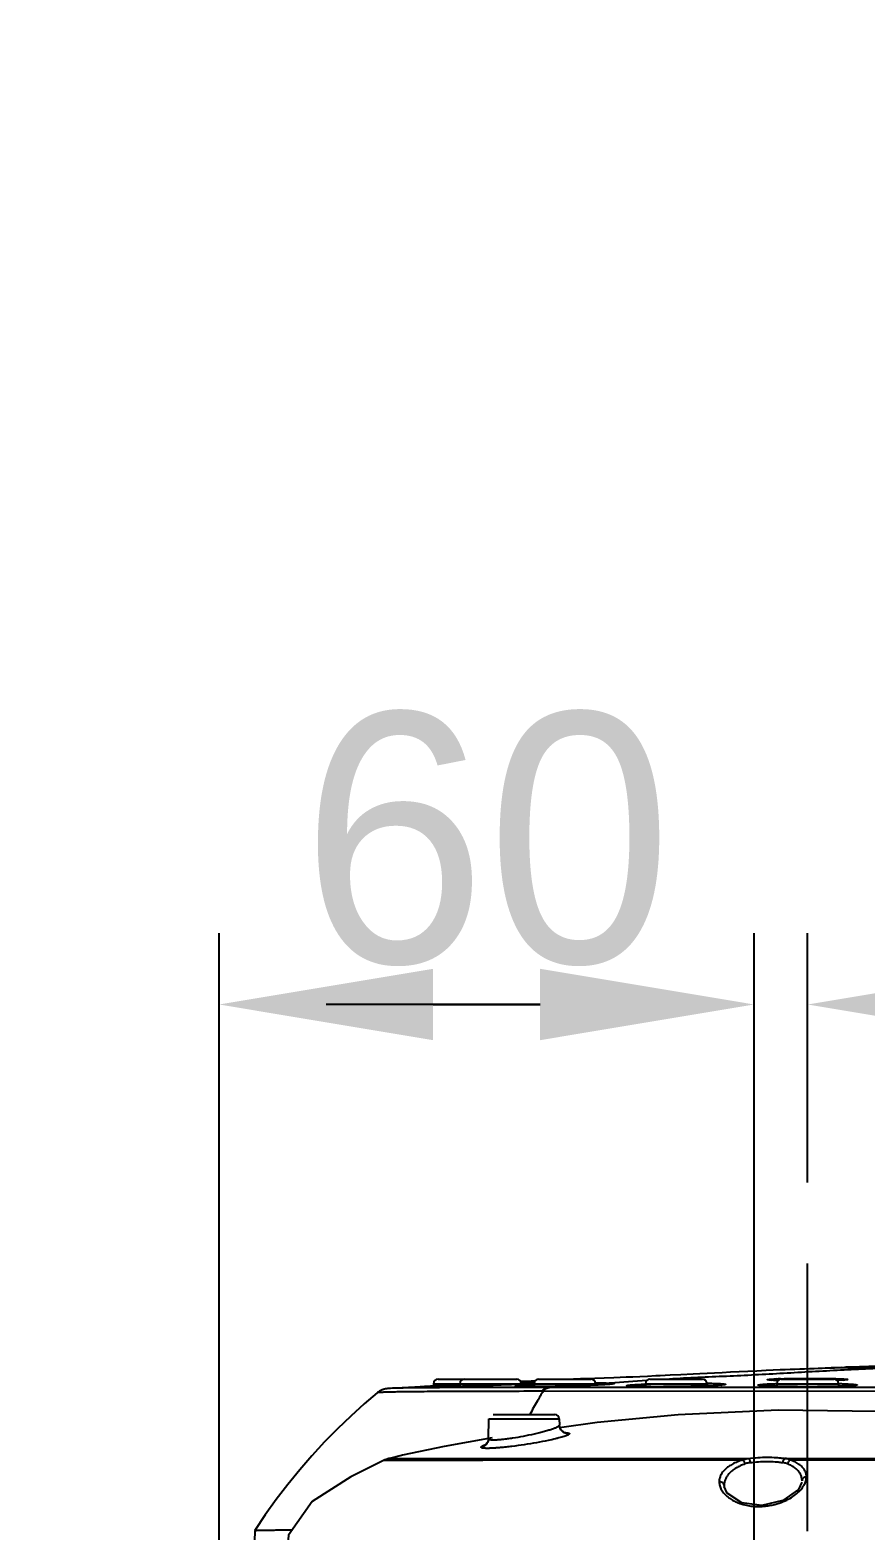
# Model space of a CAD drawing. Header units: millimetres. Extents: x 4086 to 8300, y 123 to 1549.
# Drawn here: x 6994.81 to 7018.25, y 483.98 to 526.04 of the extents above; entities that cross this region are included whole.
import ezdxf
from ezdxf import colors
from ezdxf.entities.mleader import LeaderData, LeaderLine
from ezdxf.math import Vec2, Vec3

# ---------------------------------------------------------------- set-up
doc = ezdxf.new("R2010")
doc.units = ezdxf.units.MM
doc.linetypes.add('CENTER', pattern=[0.6, 0.375, -0.075, 0.075, -0.075])
for name, color, linetype in [('中心线', 7, 'Continuous'), ('外形图', 7, 'Continuous'), ('多重引线', 7, 'Continuous'), ('尺寸标注', 7, 'Continuous')]:
    doc.layers.add(name, color=color, linetype=linetype)
doc.styles.add('思源黑', font='SourceHanSansCN-Normal.ttf')
doc.dimstyles.new('尺寸标注_1_4比例', dxfattribs={"dimtxt": 7, "dimasz": 6, "dimexe": 2, "dimexo": 1.5, "dimgap": 1, "dimtad": 1, "dimdec": 1, "dimlfac": 4, "dimdsep": 46, "dimtxsty": '思源黑', "dimcen": 0.09, "dimadec": 0, "dimazin": 0, "dimtp": 0.01, "dimtm": 0.01, "dimtfac": 1, "dimtdec": 1, "dimtofl": 0, "dimtmove": 0, "dimatfit": 3, "dimfxl": 1, "dimtolj": 1, "dimarcsym": 0})

# ---------------------------------------------------------------- blocks, each defined once
blk = doc.blocks.new('*D758')
at = {"layer": 'Defpoints', "color": 0}
for p in [(7015.112, 498.736), (7000.112, 461.498), (7015.112, 461.498)]:
    blk.add_point(p, dxfattribs=at)
at = {"layer": '尺寸标注', "color": 0, "lineweight": -2}
for p, q in [((7000.112, 462.998), (7000.112, 500.736)), ((7015.112, 462.998), (7015.112, 500.736)), ((7006.112, 498.736), (7009.112, 498.736))]:
    blk.add_line(p, q, dxfattribs=at)
at = {"layer": '尺寸标注', "color": 0}
for points in [[(7006.112, 499.736), (7006.112, 497.736), (7000.112, 498.736)], [(7009.112, 497.736), (7009.112, 499.736), (7015.112, 498.736)]]:
    blk.add_solid(points, dxfattribs=at)
at = {"layer": '尺寸标注', "color": 0, "insert": (7007.612, 503.36), "char_height": 7, "attachment_point": 5, "style": '思源黑'}
blk.add_mtext('\\A1;60', dxfattribs=at)
blk = doc.blocks.new('*D759')
at = {"layer": 'Defpoints', "color": 0}
for p in [(7016.612, 498.736), (7016.612, 492.25), (7015.112, 454.498)]:
    blk.add_point(p, dxfattribs=at)
at = {"layer": '尺寸标注', "color": 0, "lineweight": -2}
for p, q in [((7015.112, 455.998), (7015.112, 500.736)), ((7016.612, 493.75), (7016.612, 500.736)), ((7009.112, 498.736), (7003.112, 498.736)), ((7022.612, 498.736), (7034.896, 498.736))]:
    blk.add_line(p, q, dxfattribs=at)
at = {"layer": '尺寸标注', "color": 0}
for points in [[(7009.112, 497.736), (7009.112, 499.736), (7015.112, 498.736)], [(7022.612, 499.736), (7022.612, 497.736), (7016.612, 498.736)]]:
    blk.add_solid(points, dxfattribs=at)
at = {"layer": '尺寸标注', "color": 0, "insert": (7031.754, 503.36), "char_height": 7, "attachment_point": 5, "style": '思源黑'}
blk.add_mtext('\\A1;6', dxfattribs=at)
blk = doc.blocks.new('*D760')
at = {"layer": 'Defpoints', "color": 0}
for p in [(7000.112, 461.498), (6986.443, 454.498), (7000.112, 454.498)]:
    blk.add_point(p, dxfattribs=at)
at = {"layer": '尺寸标注', "color": 0, "lineweight": -2}
for p, q in [((6986.443, 467.498), (6986.443, 514.618)), ((6998.612, 461.498), (6984.443, 461.498)), ((6998.612, 454.498), (6984.443, 454.498)), ((6986.443, 448.498), (6986.443, 442.498))]:
    blk.add_line(p, q, dxfattribs=at)
at = {"layer": '尺寸标注', "color": 0}
for points in [[(6985.443, 467.498), (6987.443, 467.498), (6986.443, 461.498)], [(6987.443, 448.498), (6985.443, 448.498), (6986.443, 454.498)]]:
    blk.add_solid(points, dxfattribs=at)
at = {"layer": '尺寸标注', "color": 0, "insert": (6981.819, 508.779), "char_height": 7, "attachment_point": 5, "rotation": 90, "style": '思源黑'}
blk.add_mtext('\\A1;28', dxfattribs=at)

msp = doc.modelspace()

# ---------------------------------------------------------------- linework, layer by layer
at = {"layer": '中心线', "linetype": 'CENTER', "ltscale": 20}
msp.add_line((7016.6121, 423.9748), (7016.6121, 492.2499), dxfattribs=at)
at = {"layer": '外形图'}
for p, q in [((7013.0594, 488.36), (7012.7549, 488.3449)), ((7013.4005, 488.3771), (7013.0594, 488.36)), ((7013.5876, 488.3865), (7013.4005, 488.3771)), ((7015.8471, 488.4942), (7015.4469, 488.4763)), ((7017.0169, 488.5393), (7016.9085, 488.5337)), ((7017.1552, 488.5461), (7017.0169, 488.5393)), ((7017.2757, 488.5519), (7017.1552, 488.5461)), ((7017.4281, 488.5587), (7017.2757, 488.5519)), ((7017.2843, 488.5463), (7017.2838, 488.5463)), ((7017.2844, 488.5462), (7017.2838, 488.5462)), ((7017.5494, 488.5638), (7017.4281, 488.5587)), ((7017.6527, 488.5592), (7017.4932, 488.5535)), ((7017.5494, 488.5638), (7017.6795, 488.5688)), ((7017.7496, 488.5628), (7017.6527, 488.5592)), ((7017.8304, 488.5661), (7017.7496, 488.5628)), ((7017.8904, 488.5687), (7017.8304, 488.5661)), ((7017.9159, 488.5699), (7017.8904, 488.5687)), ((7017.941, 488.5712), (7017.9159, 488.5699)), ((7017.9575, 488.5722), (7017.941, 488.5712)), ((7017.968, 488.5728), (7017.9575, 488.5722)), ((7017.9744, 488.5732), (7017.968, 488.5728)), ((7017.9794, 488.5736), (7017.9744, 488.5732)), ((7017.9821, 488.5738), (7017.9794, 488.5736)), ((7017.9842, 488.574), (7017.9821, 488.5738)), ((7017.9857, 488.5741), (7017.9842, 488.574)), ((7017.9866, 488.5742), (7017.9857, 488.5741)), ((7004.8876, 487.9755), (7004.8726, 487.9744)), ((7004.9035, 487.9765), (7004.8876, 487.9755)), ((7004.9199, 487.9775), (7004.9035, 487.9765)), ((7005.8997, 488.03), (7005.5984, 488.0143)), ((7006.0609, 488.038), (7005.8997, 488.03)), ((7006.3151, 488.0501), (7006.0609, 488.038)), ((7006.1246, 488.1093), (7006.1246, 488.0411)), ((7006.1246, 488.1093), (7008.5822, 488.1093)), ((7006.2496, 488.2343), (7008.4572, 488.2343)), ((7006.3755, 488.0265), (7006.3685, 488.0266)), ((7006.3839, 488.0264), (7006.3755, 488.0265)), ((7006.3941, 488.0263), (7006.3839, 488.0264)), ((7006.4132, 488.0262), (7006.3941, 488.0263)), ((7006.4379, 488.0262), (7006.4132, 488.0262)), ((7006.4799, 488.0265), (7006.4379, 488.0262)), ((7006.5328, 488.0272), (7006.4799, 488.0265)), ((7006.5972, 488.0282), (7006.5328, 488.0272)), ((7006.6743, 488.0297), (7006.5972, 488.0282)), ((7006.7659, 488.0317), (7006.6743, 488.0297)), ((7006.8738, 488.0343), (7006.7659, 488.0317)), ((7006.8572, 488.1093), (7006.8572, 488.0339)), ((7006.9999, 488.0375), (7006.8738, 488.0343)), ((7007.1467, 488.0416), (7006.9999, 488.0375)), ((7007.2738, 488.0454), (7007.1467, 488.0416)), ((7007.4217, 488.05), (7007.2738, 488.0454)), ((7007.5952, 488.0556), (7007.4217, 488.05)), ((7007.7254, 488.0601), (7007.5952, 488.0556)), ((7007.8673, 488.0652), (7007.7254, 488.0601)), ((7008.0205, 488.0709), (7007.8673, 488.0652)), ((7008.1761, 488.0771), (7008.0205, 488.0709)), ((7008.274, 488.0812), (7008.1761, 488.0771)), ((7008.2456, 488.08), (7008.2446, 488.0799)), ((7008.3705, 488.0854), (7008.274, 488.0812)), ((7008.5629, 488.0944), (7008.4858, 488.0907)), ((7008.5294, 488.0324), (7008.5128, 488.033)), ((7008.5484, 488.0318), (7008.5294, 488.0324)), ((7008.5703, 488.0312), (7008.5484, 488.0318)), ((7008.6543, 488.0991), (7008.5629, 488.0944)), ((7008.5953, 488.0306), (7008.5703, 488.0312)), ((7008.5822, 488.1093), (7008.5822, 488.0954)), ((7008.6388, 488.0298), (7008.5953, 488.0306)), ((7008.6899, 488.0292), (7008.6388, 488.0298)), ((7008.7341, 488.1034), (7008.6543, 488.0991)), ((7008.7496, 488.0288), (7008.6899, 488.0292)), ((7008.8034, 488.1074), (7008.7341, 488.1034)), ((7008.8194, 488.0286), (7008.7496, 488.0288)), ((7008.8631, 488.1112), (7008.8034, 488.1074)), ((7008.9008, 488.0287), (7008.8194, 488.0286)), ((7008.914, 488.1146), (7008.8631, 488.1112)), ((7008.9957, 488.0291), (7008.9008, 488.0287)), ((7008.9441, 488.1168), (7008.914, 488.1146)), ((7008.9437, 488.1093), (7008.9437, 488.0288)), ((7008.9437, 488.1093), (7010.6687, 488.1093)), ((7009.0672, 488.0296), (7008.9957, 488.0291)), ((7009.1457, 488.0303), (7009.0672, 488.0296)), ((7009.0687, 488.2343), (7010.5437, 488.2343)), ((7009.2314, 488.0313), (7009.1457, 488.0303)), ((7009.3246, 488.0325), (7009.2314, 488.0313)), ((7009.4253, 488.034), (7009.3246, 488.0325)), ((7009.905, 488.0439), (7009.342, 488.0031)), ((7009.3736, 488.0031), (7009.342, 488.0031)), ((7022.1576, 488.0033), (7009.3736, 488.0031)), ((7009.5339, 488.0359), (7009.4253, 488.034)), ((7009.6509, 488.0382), (7009.5339, 488.0359)), ((7009.7764, 488.0409), (7009.6509, 488.0382)), ((7009.9047, 488.0439), (7009.7764, 488.0409)), ((7010.0512, 488.0478), (7009.9047, 488.0439)), ((7009.905, 488.0439), (7009.9047, 488.0439)), ((7010.2437, 488.2417), (7010.0513, 488.2343)), ((7010.642, 488.2564), (7010.2437, 488.2417)), ((7010.9123, 488.2663), (7010.642, 488.2564)), ((7010.6687, 488.1093), (7010.6687, 488.0695)), ((7010.783, 488.0748), (7010.7794, 488.0746)), ((7010.8597, 488.079), (7010.7982, 488.0757)), ((7010.9132, 488.0821), (7010.8597, 488.079)), ((7011.1778, 488.2761), (7010.9123, 488.2663)), ((7010.9596, 488.0851), (7010.9132, 488.0821)), ((7010.9996, 488.0878), (7010.9596, 488.0851)), ((7011.0231, 488.0896), (7010.9996, 488.0878)), ((7011.0444, 488.0913), (7011.0231, 488.0896)), ((7011.0634, 488.0929), (7011.0444, 488.0913)), ((7011.0804, 488.0945), (7011.0634, 488.0929)), ((7011.0955, 488.096), (7011.0804, 488.0945)), ((7011.1087, 488.0974), (7011.0955, 488.096)), ((7011.3522, 488.2827), (7011.1778, 488.2761)), ((7011.5289, 488.2897), (7011.3522, 488.2827)), ((7011.7129, 488.2972), (7011.5289, 488.2897)), ((7011.6832, 488.038), (7011.6625, 488.0392)), ((7011.7072, 488.0368), (7011.6832, 488.038)), ((7011.7346, 488.0356), (7011.7072, 488.0368)), ((7011.909, 488.3055), (7011.7129, 488.2972)), ((7011.7658, 488.0344), (7011.7346, 488.0356)), ((7011.8012, 488.0332), (7011.7658, 488.0344)), ((7011.8411, 488.0321), (7011.8012, 488.0332)), ((7011.8858, 488.031), (7011.8411, 488.0321)), ((7011.9358, 488.0299), (7011.8858, 488.031)), ((7012.1215, 488.3149), (7011.909, 488.3055)), ((7011.9916, 488.029), (7011.9358, 488.0299)), ((7012.0534, 488.0281), (7011.9916, 488.029)), ((7012.1213, 488.0273), (7012.0534, 488.0281)), ((7012.0662, 488.1093), (7012.0662, 488.0279)), ((7012.0662, 488.1093), (7013.7912, 488.1093)), ((7012.1957, 488.0267), (7012.1213, 488.0273)), ((7012.3553, 488.3257), (7012.1215, 488.3149)), ((7012.1912, 488.2343), (7013.6662, 488.2343)), ((7012.2769, 488.0263), (7012.1957, 488.0267)), ((7012.3655, 488.0261), (7012.2769, 488.0263)), ((7012.4622, 488.0261), (7012.3655, 488.0261)), ((7012.5699, 488.0264), (7012.4622, 488.0261)), ((7012.6923, 488.027), (7012.5699, 488.0264)), ((7012.8301, 488.0282), (7012.6923, 488.027)), ((7013.7912, 488.1093), (7013.7912, 488.0489)), ((7014.2126, 488.0726), (7014.197, 488.0711)), ((7015.389, 488.0495), (7015.3652, 488.0512)), ((7015.416, 488.0479), (7015.389, 488.0495)), ((7015.446, 488.0462), (7015.416, 488.0479)), ((7015.4793, 488.0446), (7015.446, 488.0462)), ((7015.516, 488.0429), (7015.4793, 488.0446)), ((7015.5564, 488.0413), (7015.516, 488.0429)), ((7015.6009, 488.0396), (7015.5564, 488.0413)), ((7015.65, 488.038), (7015.6009, 488.0396)), ((7015.6012, 488.2066), (7015.601, 488.2066)), ((7015.7371, 488.2468), (7015.6017, 488.2105)), ((7015.6017, 488.2105), (7015.6017, 488.2066)), ((7015.7043, 488.0364), (7015.65, 488.038)), ((7015.7651, 488.0348), (7015.7043, 488.0364)), ((7015.7371, 488.2468), (7016.4621, 488.2468)), ((7015.7496, 488.1093), (7015.7496, 488.0352)), ((7015.7496, 488.1093), (7017.4746, 488.1093)), ((7015.8337, 488.0332), (7015.7651, 488.0348)), ((7015.9106, 488.0316), (7015.8337, 488.0332)), ((7015.8746, 488.2343), (7017.3496, 488.2343)), ((7015.9963, 488.0301), (7015.9106, 488.0316)), ((7016.0916, 488.0287), (7015.9963, 488.0301)), ((7016.197, 488.0275), (7016.0916, 488.0287)), ((7016.313, 488.0266), (7016.197, 488.0275)), ((7016.4445, 488.0259), (7016.313, 488.0266)), ((7016.4621, 488.2343), (7016.4621, 488.2468)), ((7016.7621, 488.2468), (7016.7621, 488.2343)), ((7016.7621, 488.2468), (7017.4871, 488.2468)), ((7016.9129, 488.0267), (7016.7975, 488.026)), ((7017.017, 488.0276), (7016.9129, 488.0267)), ((7017.1115, 488.0287), (7017.017, 488.0276)), ((7017.1979, 488.0299), (7017.1115, 488.0287)), ((7017.2771, 488.0312), (7017.1979, 488.0299)), ((7017.3491, 488.0326), (7017.2771, 488.0312)), ((7017.4143, 488.0341), (7017.3491, 488.0326)), ((7017.4731, 488.0355), (7017.4143, 488.0341)), ((7017.526, 488.037), (7017.4731, 488.0355)), ((7017.4746, 488.1139), (7017.475, 488.1139)), ((7017.4746, 488.1093), (7017.4746, 488.0356)), ((7017.4871, 488.2468), (7017.6216, 488.2107)), ((7017.5961, 488.0392), (7017.526, 488.037)), ((7017.657, 488.0414), (7017.5961, 488.0392)), ((7017.6228, 488.2108), (7017.6219, 488.2107)), ((7017.7103, 488.0436), (7017.657, 488.0414)), ((7017.757, 488.0459), (7017.7103, 488.0436)), ((7017.785, 488.0473), (7017.757, 488.0459)), ((7017.8105, 488.0488), (7017.785, 488.0473)), ((7017.8337, 488.0503), (7017.8105, 488.0488)), ((7017.8546, 488.0517), (7017.8337, 488.0503)), ((7017.8735, 488.0531), (7017.8546, 488.0517)), ((7017.8903, 488.0545), (7017.8735, 488.0531)), ((7009.195, 487.8962), (7009.1626, 487.8962)), ((7026.8499, 487.8871), (7009.195, 487.8962)), ((7007.6647, 486.571), (7007.6744, 487.125)), ((7007.6744, 487.125), (7009.6481, 487.125)), ((7007.7994, 487.2478), (7009.5231, 487.2478)), ((7009.6481, 487.125), (7009.6512, 486.9502)), ((7009.6523, 486.9307), (7009.6512, 486.9502)), ((7009.6823, 486.8361), (7009.6523, 486.9307)), ((7010.7086, 487.0207), (7009.6598, 486.8762)), ((7007.6364, 486.4629), (7007.5734, 486.3912)), ((7007.6642, 486.5584), (7007.6364, 486.4629)), ((7007.6647, 486.571), (7007.6642, 486.5584)), ((7004.7407, 485.9652), (7004.7502, 485.9656)), ((7004.7502, 485.9656), (7005.1372, 485.9673)), ((7005.2196, 486.0941), (7004.8853, 486.0157)), ((7004.891, 486.0171), (7004.8913, 486.0171)), ((7004.8913, 486.0171), (7004.899, 486.0171)), ((7005.2237, 486.0951), (7004.8943, 486.016)), ((7004.8943, 486.016), (7005.2554, 486.0155)), ((7005.1372, 485.9673), (7005.1987, 485.9674)), ((7005.1987, 485.9674), (7005.223, 485.9675)), ((7005.223, 485.9675), (7006.2129, 485.968)), ((7005.2563, 486.1026), (7005.2237, 486.0951)), ((7005.2554, 486.0155), (7007.5009, 486.0157)), ((7006.2129, 485.968), (7007.5014, 485.9686)), ((7007.5014, 485.9686), (7014.7894, 485.9728)), ((7015.9811, 486.0151), (7024.2074, 486.0124)), ((7014.2711, 485.2541), (7014.2725, 485.2239)), ((7014.357, 485.0374), (7014.2725, 485.2259)), ((7014.7655, 484.7688), (7014.357, 485.0374)), ((7016.3527, 485.1483), (7015.9185, 484.8332)), ((7016.4527, 485.3484), (7016.3527, 485.1483)), ((7015.3263, 484.6946), (7014.7655, 484.7688)), ((7015.9185, 484.8332), (7015.3263, 484.6946))]:
    msp.add_line(p, q, dxfattribs=at)
for points in [[(7012.7549, 488.3449), (7012.4815, 488.3316), (7012.3553, 488.3257)], [(7015.4469, 488.4763), (7015.1897, 488.4645), (7014.9369, 488.4527), (7014.6899, 488.441), (7014.4502, 488.4294), (7014.2191, 488.4181), (7013.9975, 488.4071), (7013.5876, 488.3865)], [(7017.4932, 488.5535), (7017.3067, 488.5471), (7017.2838, 488.5463)], [(7019.0706, 488.6126), (7018.8287, 488.606), (7018.581, 488.5988), (7018.327, 488.5909), (7018.0656, 488.5824), (7017.6795, 488.5688)], [(7017.987, 488.5742), (7017.9869, 488.5742), (7017.9866, 488.5742)], [(7004.8726, 487.9744), (7004.8653, 487.9739), (7004.8582, 487.9733), (7004.8512, 487.9726), (7004.8441, 487.9719), (7004.837, 487.9712), (7004.8298, 487.9704), (7004.8225, 487.9696), (7004.8149, 487.9686), (7004.8071, 487.9675), (7004.7989, 487.9663), (7004.7902, 487.9649), (7004.781, 487.9633), (7004.7713, 487.9614), (7004.7609, 487.9592), (7004.7496, 487.9566), (7004.7374, 487.9535), (7004.724, 487.9497), (7004.7095, 487.9452), (7004.6938, 487.9398), (7004.6773, 487.9335), (7004.6602, 487.9262), (7004.6424, 487.9179), (7004.6238, 487.9083), (7004.6042, 487.897), (7004.5833, 487.8837), (7004.5609, 487.8678), (7004.5435, 487.854)], [(7005.5984, 488.0143), (7005.2441, 487.9953), (7004.9199, 487.9775)], [(7006.6027, 488.0636), (7006.5285, 488.0601), (7006.3151, 488.0501)], [(7006.3685, 488.0266), (7006.3631, 488.0268), (7006.3608, 488.0269), (7006.3589, 488.027), (7006.3573, 488.027), (7006.356, 488.0271), (7006.355, 488.0272), (7006.3544, 488.0272), (7006.3542, 488.0272)], [(7006.8572, 488.0754), (7006.8316, 488.0742), (7006.7545, 488.0706), (7006.6027, 488.0636)], [(7008.4858, 488.0907), (7008.4007, 488.0868), (7008.3705, 488.0854)], [(7008.5128, 488.033), (7008.4986, 488.0337), (7008.4923, 488.034), (7008.4865, 488.0344), (7008.4812, 488.0347), (7008.4763, 488.035), (7008.4719, 488.0353), (7008.468, 488.0356), (7008.4645, 488.0359), (7008.4614, 488.0362), (7008.4589, 488.0365), (7008.4568, 488.0367), (7008.4552, 488.0369), (7008.4542, 488.037), (7008.454, 488.0371)], [(7008.9716, 488.1878), (7008.8585, 488.1824), (7008.6662, 488.173), (7008.5674, 488.1681)], [(7010.7982, 488.0757), (7010.7284, 488.0722), (7010.6705, 488.0696), (7010.6099, 488.0669), (7010.5468, 488.0643), (7010.4812, 488.0618), (7010.4135, 488.0593), (7010.3439, 488.0568), (7010.2727, 488.0544), (7010.2, 488.0521), (7010.1261, 488.0499), (7010.0512, 488.0478)], [(7011.1501, 488.1032), (7011.1501, 488.1032), (7011.1498, 488.1032), (7011.1489, 488.103), (7011.1476, 488.1027), (7011.1457, 488.1024), (7011.1434, 488.102), (7011.1406, 488.1015), (7011.1374, 488.101), (7011.1338, 488.1005), (7011.1296, 488.0999), (7011.1251, 488.0993), (7011.1201, 488.0987), (7011.1146, 488.0981), (7011.1087, 488.0974)], [(7011.6625, 488.0392), (7011.6445, 488.0403), (7011.6366, 488.0409), (7011.6292, 488.0414), (7011.6225, 488.0419), (7011.6163, 488.0425), (7011.6107, 488.043), (7011.6057, 488.0435), (7011.6011, 488.044), (7011.5971, 488.0444), (7011.5936, 488.0448), (7011.5906, 488.0452), (7011.5881, 488.0456), (7011.586, 488.0459), (7011.5846, 488.0461), (7011.5836, 488.0463), (7011.5835, 488.0463)], [(7014.197, 488.0711), (7014.1699, 488.0688), (7014.1363, 488.0662), (7014.0982, 488.0636), (7014.0559, 488.061), (7014.0096, 488.0585), (7013.9596, 488.056), (7013.9059, 488.0535), (7013.8489, 488.0511), (7013.7887, 488.0488), (7013.7256, 488.0466), (7013.6597, 488.0444), (7013.5912, 488.0424), (7013.5204, 488.0404), (7013.4476, 488.0385), (7013.3731, 488.0368), (7013.2973, 488.0352), (7013.2202, 488.0337), (7013.1417, 488.0323), (7013.0618, 488.031), (7012.9821, 488.0299), (7012.9045, 488.029), (7012.8301, 488.0282)], [(7014.2699, 488.0802), (7014.2699, 488.0802), (7014.2695, 488.0801), (7014.2687, 488.0799), (7014.2673, 488.0796), (7014.2655, 488.0793), (7014.2632, 488.0789), (7014.2604, 488.0784), (7014.2572, 488.0779), (7014.2535, 488.0774), (7014.2493, 488.0768), (7014.2447, 488.0762), (7014.2394, 488.0755), (7014.2337, 488.0748), (7014.2273, 488.0741), (7014.2203, 488.0734), (7014.2126, 488.0726)], [(7015.3652, 488.0512), (7015.3443, 488.0527), (7015.3349, 488.0535), (7015.3262, 488.0543), (7015.3182, 488.055), (7015.3108, 488.0557), (7015.3041, 488.0564), (7015.2981, 488.0571), (7015.2927, 488.0578), (7015.2878, 488.0584), (7015.2836, 488.0589), (7015.2799, 488.0595), (7015.2769, 488.0599), (7015.2744, 488.0604), (7015.2725, 488.0607), (7015.2712, 488.061), (7015.2705, 488.0611), (7015.2704, 488.0611)], [(7016.7975, 488.026), (7016.6685, 488.0256), (7016.5963, 488.0256), (7016.5196, 488.0257), (7016.4445, 488.0259)], [(7017.953, 488.0622), (7017.9531, 488.0622), (7017.953, 488.0622), (7017.9523, 488.062), (7017.9511, 488.0618), (7017.9494, 488.0615), (7017.9472, 488.0611), (7017.9444, 488.0606), (7017.9412, 488.0602), (7017.9375, 488.0596), (7017.9333, 488.0591), (7017.9287, 488.0585), (7017.9235, 488.0579), (7017.9179, 488.0572), (7017.9117, 488.0566), (7017.9051, 488.0559), (7017.8979, 488.0552), (7017.8903, 488.0545)], [(7004.5435, 487.854), (7004.1788, 487.5435), (7003.803, 487.2038), (7003.433, 486.848), (7003.07, 486.4771), (7002.7154, 486.092), (7002.3705, 485.6939), (7002.0364, 485.2836), (7001.7143, 484.8624), (7001.405, 484.4314), (7001.1124, 483.9964)], [(7019.3481, 487.2929), (7018.5574, 487.3305), (7015.7899, 487.3642), (7012.9822, 487.238), (7010.7086, 487.0207)], [(7009.7975, 486.7339), (7009.7992, 486.7356), (7009.6823, 486.8361)], [(7007.7693, 486.5946), (7006.4176, 486.3526), (7005.2563, 486.1026)], [(7004.7406, 485.9652), (7003.8077, 485.4991), (7002.7163, 484.8096), (7002.0581, 483.8689), (7001.9869, 482.9978)], [(7004.8867, 486.0161), (7004.7547, 485.9716), (7004.7406, 485.9652)], [(7001.1123, 483.9963), (7001.059, 482.1593), (7001.0073, 480.4105)]]:
    msp.add_lwpolyline(points, dxfattribs=at)
for centre, radius, start, end in [((7017.9801, 487.8091), 0.7677, 89.44765, 89.82748), ((7017.9278, 489.3416), 0.7699, 274.11583, 274.44609), ((7006.2496, 488.1093), 0.125, 90, 180), ((7006.4198, 487.4305), 0.6067, 96.29001, 96.51138), ((7006.3783, 488.7669), 0.7406, 268.1083, 268.40703), ((7006.9822, 488.1093), 0.125, 90, 180), ((7008.5049, 488.6578), 0.6239, 265.13471, 265.29712), ((7008.4572, 488.1093), 0.125, 0, 90), ((7010.0643, 464.9477), 23.1644, 92.77321, 93.07187), ((7009.0687, 488.1093), 0.125, 90, 180), ((7010.5437, 488.1093), 0.125, 0, 90), ((7011.6505, 488.6449), 0.6038, 263.33858, 263.58736), ((7012.1912, 488.1093), 0.125, 90, 180), ((7013.6662, 488.1093), 0.125, 0, 90), ((7013.9843, 490.5087), 2.4474, 274.99563, 275.22759), ((7015.8746, 488.1093), 0.125, 90, 180), ((7016.23, 475.8501), 12.4046, 91.73683, 92.04953), ((7016.6267, 484.6378), 3.6093, 92.61425, 94.82153), ((7016.5974, 484.6378), 3.6093, 85.17805, 87.38574), ((7017.3496, 488.1093), 0.125, 0, 90), ((7020.1923, 481.1759), 12.8885, 149.95803, 151.88812), ((7019.2355, 481.7246), 11.7855, 148.42228, 149.93842), ((7009.5231, 487.1228), 0.125, 1, 90), ((7005.0686, 485.2869), 0.7496, 107.40828, 115.13615), ((7005.0681, 485.2891), 0.7473, 103.54402, 107.42181), ((7015.2256, 486.638), 1.9685, 271.14623, 274.86078), ((7015.2854, 486.3531), 1.6773, 284.07541, 292.63531), ((7015.3077, 486.2958), 1.6159, 292.68626, 294.54112)]:
    msp.add_arc(centre, radius, start, end, dxfattribs=at)
for points, knots in [([(7019.1377, 488.5555), (7018.6042, 488.5355), (7017.8041, 488.5007), (7016.7377, 488.4437), (7015.9379, 488.3974), (7015.1377, 488.3529), (7014.3369, 488.3148), (7013.5359, 488.2815), (7013.0021, 488.2543), (7012.7354, 488.2385)], [0, 0, 0, 0, 0.2498355, 0.374795, 0.4997827, 0.6248053, 0.7498683, 0.8749523, 1, 1, 1, 1]), ([(7017.2838, 488.5462), (7017.1667, 488.5423), (7016.6878, 488.5264), (7016.2089, 488.51), (7015.8471, 488.4942)], [0, 0, 0, 0, 0.2443472, 1, 1, 1, 1]), ([(7019.1377, 488.5555), (7018.9756, 488.5567), (7018.3578, 488.5597), (7017.7399, 488.5557), (7017.2844, 488.5462)], [0, 0, 0, 0, 0.2624597, 1, 1, 1, 1]), ([(7017.4801, 488.553), (7017.4645, 488.5525), (7017.3993, 488.5502), (7017.334, 488.548), (7017.2844, 488.5464)], [0, 0, 0, 0, 0.2391688, 1, 1, 1, 1]), ([(7017.983, 488.5737), (7017.9615, 488.5721), (7017.9039, 488.5692), (7017.7363, 488.5619), (7017.5902, 488.5568), (7017.4801, 488.553)], [0, 0, 0, 0, 0.128854, 0.3436495, 1, 1, 1, 1]), ([(7017.6795, 488.5688), (7017.7444, 488.5712), (7017.8454, 488.5743), (7017.9463, 488.5769), (7017.9824, 488.5768)], [0, 0, 0, 0, 0.642902, 1, 1, 1, 1]), ([(7017.9875, 488.5768), (7017.9897, 488.5767), (7017.9933, 488.5766), (7017.9983, 488.5766), (7018.0006, 488.5762), (7018.0025, 488.5763), (7018.0025, 488.5759)], [0, 0, 0, 0, 0.433214, 0.7442125, 0.9326986, 1, 1, 1, 1]), ([(7018.0025, 488.5759), (7018.0026, 488.5756), (7018.0006, 488.5755), (7017.9984, 488.5749), (7017.9933, 488.5746), (7017.9897, 488.5742), (7017.9875, 488.574)], [0, 0, 0, 0, 0.065554, 0.2531308, 0.5646265, 1, 1, 1, 1]), ([(7009.342, 488.0031), (7008.7869, 488.0031), (7007.9957, 488.003), (7006.9992, 488.0011), (7006.3853, 487.9988), (7005.8699, 487.9955), (7005.4578, 487.9913), (7005.1527, 487.986), (7004.9852, 487.9811), (7004.9199, 487.9775)], [0, 0, 0, 0, 0.3765463, 0.5367282, 0.676027, 0.7929645, 0.8864099, 0.9555926, 1, 1, 1, 1]), ([(7006.8572, 488.0754), (7006.6598, 488.0662), (7006.3134, 488.0502), (7005.9669, 488.0336), (7005.8179, 488.0258)], [0, 0, 0, 0, 0.5696705, 1, 1, 1, 1]), ([(7006.3539, 488.0267), (7006.3505, 488.0269), (7006.3446, 488.0271), (7006.3374, 488.0276), (7006.3328, 488.0281), (7006.3309, 488.0286), (7006.33, 488.029), (7006.3304, 488.0298), (7006.3314, 488.03), (7006.3329, 488.0306), (7006.3364, 488.0313), (7006.3425, 488.0322), (7006.3479, 488.0329), (7006.351, 488.0332)], [0, 0, 0, 0, 0.2218891, 0.383126, 0.4839312, 0.5120718, 0.5265715, 0.536459, 0.5578171, 0.5936955, 0.644606, 0.7919871, 1, 1, 1, 1]), ([(7006.3534, 488.0335), (7006.3757, 488.036), (7006.4344, 488.0405), (7006.5421, 488.0476), (7006.6877, 488.056), (7006.7969, 488.0618), (7006.8571, 488.065)], [0, 0, 0, 0, 0.1335693, 0.3498088, 0.6417641, 1, 1, 1, 1]), ([(7008.2446, 488.0799), (7008.0458, 488.0716), (7007.7467, 488.0604), (7007.3532, 488.0476), (7007.0748, 488.0394), (7006.8274, 488.033), (7006.6229, 488.0284), (7006.4712, 488.0262), (7006.3887, 488.0258), (7006.3577, 488.0266)], [0, 0, 0, 0, 0.3162653, 0.4756547, 0.6256021, 0.7588683, 0.8690115, 0.9507065, 1, 1, 1, 1]), ([(7008.9445, 488.1167), (7008.8468, 488.1094), (7008.6139, 488.0963), (7008.3809, 488.0857), (7008.2456, 488.08)], [0, 0, 0, 0, 0.4195864, 1, 1, 1, 1]), ([(7008.452, 488.0361), (7008.4465, 488.0366), (7008.4389, 488.0373), (7008.4297, 488.0387), (7008.4248, 488.0396), (7008.4212, 488.0406), (7008.419, 488.0414), (7008.4176, 488.0428), (7008.4187, 488.0444), (7008.4209, 488.0453), (7008.4242, 488.0465), (7008.429, 488.0476), (7008.4379, 488.0495), (7008.4526, 488.0517), (7008.4741, 488.0543), (7008.5009, 488.0571), (7008.5468, 488.0613), (7008.6546, 488.0694), (7008.752, 488.075), (7008.823, 488.0788)], [0, 0, 0, 0, 0.037534, 0.0517629, 0.0629787, 0.0712198, 0.076598, 0.0795892, 0.0824363, 0.0875835, 0.0955846, 0.1065578, 0.1205374, 0.1575437, 0.2065673, 0.2674285, 0.339898, 0.518549, 1, 1, 1, 1]), ([(7009.905, 488.0439), (7009.7432, 488.0399), (7009.4356, 488.0335), (7009.0666, 488.029), (7008.8088, 488.0283), (7008.6581, 488.0291), (7008.5433, 488.0314), (7008.4791, 488.0339), (7008.4538, 488.036)], [0, 0, 0, 0, 0.3344483, 0.6360507, 0.7625636, 0.8674453, 0.9474147, 1, 1, 1, 1]), ([(7008.5797, 488.136), (7008.6162, 488.1369), (7008.7392, 488.1399), (7008.8622, 488.1421), (7008.9486, 488.1422)], [0, 0, 0, 0, 0.2972171, 1, 1, 1, 1]), ([(7009.1626, 487.8962), (7009.186, 487.926), (7009.2385, 487.9767), (7009.3088, 488.001), (7009.342, 488.0031)], [0, 0, 0, 0, 0.5332324, 1, 1, 1, 1]), ([(7009.195, 487.8962), (7009.2183, 487.926), (7009.2592, 487.9653), (7009.3242, 487.9956), (7009.3574, 488.002), (7009.3736, 488.0031)], [0, 0, 0, 0, 0.5318267, 0.7712622, 1, 1, 1, 1]), ([(7010.7794, 488.0746), (7010.6456, 488.0679), (7010.3542, 488.0563), (7010.0626, 488.0478), (7009.905, 488.0439)], [0, 0, 0, 0, 0.4593788, 1, 1, 1, 1]), ([(7010.6667, 488.1318), (7010.7468, 488.132), (7010.8845, 488.1316), (7011.0222, 488.1287), (7011.0796, 488.126)], [0, 0, 0, 0, 0.5822882, 1, 1, 1, 1]), ([(7011.1506, 488.1019), (7011.1316, 488.0992), (7011.0855, 488.0943), (7010.963, 488.0844), (7010.8594, 488.0787), (7010.783, 488.0748)], [0, 0, 0, 0, 0.1560617, 0.3776437, 1, 1, 1, 1]), ([(7011.0796, 488.126), (7011.0649, 488.1255), (7011.0349, 488.118), (7011.0105, 488.0993), (7011.0003, 488.088)], [0, 0, 0, 0, 0.4935551, 1, 1, 1, 1]), ([(7011.0796, 488.126), (7011.0926, 488.1254), (7011.1158, 488.1241), (7011.143, 488.1221), (7011.1606, 488.1202), (7011.1705, 488.1189), (7011.1786, 488.1173), (7011.1841, 488.1161), (7011.1917, 488.1127), (7011.1847, 488.1086), (7011.1793, 488.1073), (7011.1675, 488.1044), (7011.1579, 488.103), (7011.1506, 488.1019)], [0, 0, 0, 0, 0.2565401, 0.4585676, 0.5388186, 0.6050465, 0.6571955, 0.6953835, 0.7323505, 0.767603, 0.8047818, 0.8558472, 1, 1, 1, 1]), ([(7011.5805, 488.0452), (7011.5734, 488.046), (7011.5638, 488.0472), (7011.5521, 488.0497), (7011.5467, 488.051), (7011.5395, 488.0548), (7011.5464, 488.0589), (7011.5518, 488.0604), (7011.5594, 488.0623), (7011.5689, 488.0641), (7011.5858, 488.0668), (7011.612, 488.07), (7011.6344, 488.0723), (7011.6469, 488.0735)], [0, 0, 0, 0, 0.1456933, 0.1975726, 0.2356418, 0.2731187, 0.309985, 0.3476941, 0.399239, 0.4647955, 0.544342, 0.7449258, 1, 1, 1, 1]), ([(7014.1974, 488.0706), (7014.1209, 488.0639), (7013.9342, 488.0538), (7013.615, 488.0421), (7013.2299, 488.0331), (7012.8159, 488.0273), (7012.4125, 488.0253), (7012.1008, 488.0269), (7011.8857, 488.0306), (7011.7595, 488.0341), (7011.6614, 488.0385), (7011.6057, 488.0423), (7011.5831, 488.0449)], [0, 0, 0, 0, 0.0881707, 0.2143179, 0.3664205, 0.5299442, 0.6892416, 0.8290652, 0.887381, 0.9360396, 0.9738752, 1, 1, 1, 1]), ([(7011.6469, 488.0735), (7011.7048, 488.0789), (7011.8446, 488.0881), (7011.9844, 488.0948), (7012.0661, 488.0982)], [0, 0, 0, 0, 0.4156371, 1, 1, 1, 1]), ([(7013.7906, 488.1227), (7013.881, 488.1213), (7014.0055, 488.1185), (7014.1437, 488.1123), (7014.2033, 488.1085), (7014.2383, 488.1057), (7014.2666, 488.1027), (7014.2858, 488.1001), (7014.2978, 488.0977), (7014.3041, 488.0962), (7014.3088, 488.0945), (7014.3118, 488.0931), (7014.3135, 488.0909), (7014.3121, 488.0886), (7014.3093, 488.0871), (7014.305, 488.0854), (7014.2988, 488.0837), (7014.2873, 488.0812), (7014.2776, 488.0796), (7014.2706, 488.0786)], [0, 0, 0, 0, 0.4755527, 0.6545422, 0.7276392, 0.7892753, 0.8391863, 0.8771517, 0.8916208, 0.9030952, 0.9116253, 0.9173555, 0.9208385, 0.9241281, 0.9295049, 0.9376454, 0.9487256, 0.9628062, 1, 1, 1, 1]), ([(7014.2706, 488.0786), (7014.2662, 488.078), (7014.2452, 488.0752), (7014.224, 488.0731), (7014.2073, 488.0715)], [0, 0, 0, 0, 0.2095104, 1, 1, 1, 1]), ([(7015.2264, 488.0714), (7015.2264, 488.0725), (7015.2297, 488.0752), (7015.2362, 488.0773), (7015.2473, 488.0801), (7015.2702, 488.084), (7015.3096, 488.0888), (7015.3689, 488.0939), (7015.444, 488.099), (7015.5338, 488.1038), (7015.6372, 488.1083), (7015.7105, 488.1109), (7015.7493, 488.1122)], [0, 0, 0, 0, 0.006612, 0.0200318, 0.0413073, 0.070593, 0.1530805, 0.2667282, 0.4101911, 0.5817123, 0.779138, 1, 1, 1, 1]), ([(7015.2697, 488.0595), (7015.2634, 488.0604), (7015.2526, 488.0619), (7015.2388, 488.0649), (7015.2308, 488.0671), (7015.2264, 488.07), (7015.2264, 488.0714)], [0, 0, 0, 0, 0.4168445, 0.7195776, 0.9100194, 1, 1, 1, 1]), ([(7017.9538, 488.0605), (7017.9289, 488.0572), (7017.8674, 488.0518), (7017.759, 488.0453), (7017.6195, 488.0396), (7017.3829, 488.0326), (7017.0436, 488.027), (7016.6109, 488.0247), (7016.1782, 488.0269), (7015.8392, 488.0323), (7015.603, 488.0391), (7015.4637, 488.0447), (7015.3557, 488.051), (7015.2945, 488.0562), (7015.2697, 488.0595)], [0, 0, 0, 0, 0.0280627, 0.0688621, 0.1213226, 0.1840355, 0.3332115, 0.5003486, 0.667434, 0.8164692, 0.8790788, 0.9314186, 0.9720842, 1, 1, 1, 1]), ([(7015.4871, 488.222), (7015.4871, 488.2226), (7015.4884, 488.224), (7015.4936, 488.2261), (7015.5052, 488.2287), (7015.5246, 488.2314), (7015.5516, 488.2342), (7015.586, 488.2369), (7015.6275, 488.2396), (7015.6759, 488.2422), (7015.7104, 488.2438), (7015.7287, 488.2445)], [0, 0, 0, 0, 0.0073207, 0.0208315, 0.0704242, 0.1510717, 0.2625597, 0.404235, 0.5751714, 0.774214, 1, 1, 1, 1]), ([(7015.601, 488.2066), (7015.5845, 488.2077), (7015.5562, 488.2096), (7015.5235, 488.2129), (7015.5045, 488.2156), (7015.4953, 488.2177), (7015.49, 488.2192), (7015.4871, 488.2211), (7015.4871, 488.222)], [0, 0, 0, 0, 0.4270628, 0.7369932, 0.8469471, 0.9266659, 0.9765808, 1, 1, 1, 1]), ([(7015.7869, 488.1985), (7015.769, 488.1991), (7015.7071, 488.2012), (7015.6452, 488.2039), (7015.6012, 488.2066)], [0, 0, 0, 0, 0.2893557, 1, 1, 1, 1]), ([(7015.6017, 488.2105), (7015.6432, 488.2216), (7015.7266, 488.2399), (7015.812, 488.2468), (7015.8543, 488.2468)], [0, 0, 0, 0, 0.5035628, 1, 1, 1, 1]), ([(7015.8541, 488.249), (7015.9846, 488.253), (7016.2658, 488.2582), (7016.693, 488.2606), (7017.1069, 488.258), (7017.3701, 488.2526), (7017.4874, 488.2483)], [0, 0, 0, 0, 0.2398594, 0.5164654, 0.7844844, 1, 1, 1, 1]), ([(7015.8543, 488.2468), (7015.8905, 488.2468), (7015.9388, 488.2435), (7015.9866, 488.2364), (7015.9986, 488.2344)], [0, 0, 0, 0, 0.7487379, 1, 1, 1, 1]), ([(7017.2256, 488.2344), (7017.2375, 488.2364), (7017.2853, 488.2435), (7017.3337, 488.2468), (7017.3698, 488.2468)], [0, 0, 0, 0, 0.2512621, 1, 1, 1, 1]), ([(7017.3698, 488.2468), (7017.412, 488.2468), (7017.4971, 488.24), (7017.5802, 488.2218), (7017.6216, 488.2107)], [0, 0, 0, 0, 0.4964566, 1, 1, 1, 1]), ([(7017.6219, 488.2107), (7017.6088, 488.2098), (7017.5461, 488.2061), (7017.4834, 488.2035), (7017.4337, 488.2017)], [0, 0, 0, 0, 0.2092489, 1, 1, 1, 1]), ([(7017.475, 488.1139), (7017.5137, 488.1127), (7017.587, 488.1101), (7017.6904, 488.1057), (7017.7802, 488.1009), (7017.8552, 488.0958), (7017.9145, 488.0906), (7017.9539, 488.0858), (7017.9768, 488.0818), (7017.9878, 488.0789), (7017.9944, 488.0767), (7017.9977, 488.074), (7017.9977, 488.0728)], [0, 0, 0, 0, 0.2207837, 0.4181495, 0.5896177, 0.7330444, 0.8466906, 0.9291924, 0.9584847, 0.9797782, 0.9932661, 1, 1, 1, 1]), ([(7017.4874, 488.2483), (7017.5063, 488.2476), (7017.542, 488.2462), (7017.5919, 488.2438), (7017.6348, 488.2413), (7017.6703, 488.2386), (7017.6983, 488.2359), (7017.7183, 488.2333), (7017.7303, 488.2307), (7017.7356, 488.2287), (7017.7371, 488.2272), (7017.7371, 488.2266)], [0, 0, 0, 0, 0.225675, 0.4247241, 0.595736, 0.7375126, 0.849091, 0.9297862, 0.979351, 0.9927995, 1, 1, 1, 1]), ([(7017.7371, 488.2266), (7017.7371, 488.2257), (7017.7342, 488.2238), (7017.7289, 488.2223), (7017.7196, 488.2202), (7017.7005, 488.2174), (7017.6678, 488.214), (7017.6393, 488.2119), (7017.6228, 488.2108)], [0, 0, 0, 0, 0.0233613, 0.0732912, 0.1530385, 0.2630194, 0.572976, 1, 1, 1, 1]), ([(7017.9977, 488.0728), (7017.9976, 488.0714), (7017.9933, 488.0684), (7017.9851, 488.0661), (7017.9711, 488.063), (7017.9602, 488.0614), (7017.9538, 488.0605)], [0, 0, 0, 0, 0.090491, 0.2807693, 0.5834473, 1, 1, 1, 1]), ([(7009.1626, 487.8962), (7008.8244, 487.8959), (7008.1834, 487.8952), (7007.4053, 487.8935), (7006.8384, 487.8916), (7006.4582, 487.8899), (7006.1098, 487.8878), (7005.7945, 487.8855), (7005.5133, 487.8828), (7005.2672, 487.8799), (7005.0567, 487.8766), (7004.9039, 487.8735), (7004.7999, 487.8708), (7004.7358, 487.8687), (7004.6808, 487.8666), (7004.6353, 487.8644), (7004.599, 487.8621), (7004.5721, 487.8598), (7004.5555, 487.8577), (7004.5471, 487.8557), (7004.5443, 487.8547), (7004.5435, 487.854)], [0, 0, 0, 0, 0.2195712, 0.4162377, 0.5052513, 0.5876514, 0.6631437, 0.7314629, 0.7923832, 0.8457148, 0.8913114, 0.9290536, 0.9449506, 0.9588511, 0.9707466, 0.9806296, 0.9884942, 0.9943363, 0.9981583, 0.9993196, 1, 1, 1, 1]), ([(7007.848, 486.5385), (7007.8813, 486.5394), (7007.9539, 486.5434), (7008.0706, 486.5543), (7008.2019, 486.5703), (7008.3961, 486.5982), (7008.6478, 486.6417), (7008.8505, 486.6838), (7008.9517, 486.7067)], [0, 0, 0, 0, 0.0892892, 0.1951019, 0.3145931, 0.4444202, 0.7215971, 1, 1, 1, 1]), ([(7008.9517, 486.7067), (7009.0011, 486.7179), (7009.0961, 486.7404), (7009.2316, 486.7754), (7009.3522, 486.8098), (7009.4269, 486.8339), (7009.4611, 486.846)], [0, 0, 0, 0, 0.2875764, 0.5547039, 0.7943291, 1, 1, 1, 1]), ([(7009.9162, 486.6856), (7009.912, 486.6827), (7009.9022, 486.6768), (7009.878, 486.6646), (7009.8389, 486.6487), (7009.7822, 486.6292), (7009.7131, 486.6085), (7009.6326, 486.5867), (7009.5055, 486.5551), (7009.4048, 486.5329), (7009.3345, 486.5183)], [0, 0, 0, 0, 0.0252823, 0.0560967, 0.1341233, 0.2333354, 0.3525928, 0.4904449, 0.6453479, 1, 1, 1, 1]), ([(7009.4611, 486.846), (7009.4755, 486.851), (7009.5026, 486.8609), (7009.5405, 486.8759), (7009.5731, 486.8903), (7009.6003, 486.9038), (7009.6218, 486.9165), (7009.636, 486.9268), (7009.644, 486.9348), (7009.649, 486.9412), (7009.6512, 486.9468), (7009.6512, 486.9502)], [0, 0, 0, 0, 0.206435, 0.3905351, 0.5514755, 0.6885304, 0.8011705, 0.8893031, 0.9244788, 0.9541397, 1, 1, 1, 1]), ([(7009.9328, 486.7076), (7009.9175, 486.7056), (7009.8854, 486.7052), (7009.837, 486.7135), (7009.7892, 486.7309), (7009.7523, 486.7531), (7009.7265, 486.7758), (7009.7035, 486.8012), (7009.6802, 486.8369), (7009.6611, 486.8829), (7009.6542, 486.915), (7009.6524, 486.9308)], [0, 0, 0, 0, 0.115981, 0.2400318, 0.3681411, 0.4971372, 0.561646, 0.6261677, 0.754669, 0.8805196, 1, 1, 1, 1]), ([(7009.8002, 486.7388), (7009.8105, 486.7385), (7009.83, 486.7377), (7009.8572, 486.7357), (7009.8804, 486.7329), (7009.8995, 486.7295), (7009.9145, 486.7255), (7009.9241, 486.7212), (7009.9294, 486.7172), (7009.9319, 486.7142), (7009.9331, 486.7109), (7009.933, 486.7087), (7009.9328, 486.7076)], [0, 0, 0, 0, 0.2174063, 0.4083645, 0.5720997, 0.7080161, 0.8159001, 0.8964913, 0.9275825, 0.9537652, 0.9769615, 1, 1, 1, 1]), ([(7009.9328, 486.7076), (7009.9331, 486.7059), (7009.9325, 486.7021), (7009.9292, 486.6967), (7009.9236, 486.691), (7009.9189, 486.6874), (7009.9162, 486.6856)], [0, 0, 0, 0, 0.1735231, 0.3860045, 0.6585289, 1, 1, 1, 1]), ([(7007.4588, 486.3304), (7007.4585, 486.3313), (7007.4581, 486.3333), (7007.4587, 486.3365), (7007.4603, 486.3397), (7007.4639, 486.3445), (7007.471, 486.3506), (7007.4823, 486.3581), (7007.497, 486.366), (7007.5149, 486.3743), (7007.5359, 486.3831), (7007.551, 486.3889), (7007.5591, 486.3918)], [0, 0, 0, 0, 0.023637, 0.048578, 0.0770667, 0.1105358, 0.1951392, 0.3053236, 0.4414811, 0.6031883, 0.7896745, 1, 1, 1, 1]), ([(7008.0028, 486.3177), (7007.963, 486.3141), (7007.8875, 486.3079), (7007.7955, 486.3021), (7007.7283, 486.2991), (7007.6831, 486.2978), (7007.6416, 486.2973), (7007.6039, 486.2976), (7007.5703, 486.2988), (7007.5408, 486.3007), (7007.5156, 486.3035), (7007.4949, 486.307), (7007.4788, 486.3113), (7007.4683, 486.3158), (7007.4626, 486.3201), (7007.4599, 486.3233), (7007.4585, 486.3268), (7007.4586, 486.3293), (7007.4588, 486.3304)], [0, 0, 0, 0, 0.215709, 0.409452, 0.4973463, 0.5788639, 0.6537166, 0.7216228, 0.7823118, 0.8355472, 0.8811356, 0.918934, 0.9489055, 0.9712773, 0.9799059, 0.9871725, 0.9936102, 1, 1, 1, 1]), ([(7007.5652, 486.3773), (7007.5492, 486.3655), (7007.5152, 486.3457), (7007.4776, 486.3338), (7007.4588, 486.3304)], [0, 0, 0, 0, 0.5085113, 1, 1, 1, 1]), ([(7007.6641, 486.5584), (7007.6629, 486.5418), (7007.6568, 486.5079), (7007.6376, 486.4588), (7007.6074, 486.4133), (7007.5801, 486.3883), (7007.5652, 486.3773)], [0, 0, 0, 0, 0.2348423, 0.4829829, 0.7386629, 1, 1, 1, 1]), ([(7007.6647, 486.571), (7007.6647, 486.5696), (7007.6652, 486.5665), (7007.6676, 486.5623), (7007.6716, 486.5585), (7007.6794, 486.5535), (7007.6931, 486.5485), (7007.7139, 486.544), (7007.74, 486.5407), (7007.7715, 486.5386), (7007.8081, 486.5379), (7007.8341, 486.5382), (7007.848, 486.5385)], [0, 0, 0, 0, 0.0228548, 0.0468305, 0.0742803, 0.1067272, 0.18955, 0.2985656, 0.4344307, 0.596986, 0.7857308, 1, 1, 1, 1]), ([(7009.3345, 486.5183), (7009.2278, 486.4961), (7009.0054, 486.454), (7008.6671, 486.3987), (7008.3809, 486.3591), (7008.1596, 486.3331), (7008.0538, 486.3224), (7008.0028, 486.3177)], [0, 0, 0, 0, 0.242662, 0.5038866, 0.7633872, 0.8858913, 1, 1, 1, 1]), ([(7007.5009, 486.0157), (7008.6097, 486.0156), (7011.0952, 486.015), (7013.5807, 486.0159), (7014.9574, 486.0153)], [0, 0, 0, 0, 0.4460975, 1, 1, 1, 1]), ([(7014.7894, 485.9728), (7014.7386, 485.9569), (7014.6421, 485.922), (7014.5086, 485.8593), (7014.3936, 485.7892), (7014.2985, 485.7127), (7014.2241, 485.6306), (7014.1711, 485.5434), (7014.1398, 485.4526), (7014.1336, 485.3904), (7014.1341, 485.3598)], [0, 0, 0, 0, 0.1665729, 0.3207639, 0.461, 0.5873546, 0.7015846, 0.8062193, 0.9044746, 1, 1, 1, 1]), ([(7014.8551, 485.8618), (7014.8098, 485.8459), (7014.7239, 485.8114), (7014.6059, 485.749), (7014.5044, 485.6793), (7014.4201, 485.6032), (7014.3535, 485.5216), (7014.3053, 485.4355), (7014.2764, 485.3458), (7014.2706, 485.2843), (7014.2711, 485.2541)], [0, 0, 0, 0, 0.1605366, 0.3087146, 0.4452062, 0.5709288, 0.6871642, 0.7956988, 0.898949, 1, 1, 1, 1]), ([(7014.7894, 485.9728), (7014.8026, 485.9777), (7014.8574, 485.996), (7014.9142, 486.0082), (7014.9573, 486.0153)], [0, 0, 0, 0, 0.2435911, 1, 1, 1, 1]), ([(7014.7894, 485.9728), (7014.7928, 485.9707), (7014.7996, 485.9651), (7014.8129, 485.9507), (7014.8285, 485.9276), (7014.8441, 485.8962), (7014.8521, 485.8734), (7014.8551, 485.8618)], [0, 0, 0, 0, 0.0920577, 0.1994014, 0.4496785, 0.7258859, 1, 1, 1, 1]), ([(7015.0029, 485.8972), (7014.9901, 485.8952), (7014.9401, 485.8867), (7014.8907, 485.8743), (7014.8551, 485.8618)], [0, 0, 0, 0, 0.2561138, 1, 1, 1, 1]), ([(7014.9573, 486.0153), (7014.9599, 486.0135), (7014.9649, 486.0082), (7014.9716, 485.9982), (7014.9783, 485.9853), (7014.9871, 485.9643), (7014.9963, 485.9348), (7015.0013, 485.91), (7015.0029, 485.8972)], [0, 0, 0, 0, 0.0729808, 0.1675273, 0.28127, 0.410577, 0.6992934, 1, 1, 1, 1]), ([(7014.9574, 486.0154), (7015.0429, 486.0271), (7015.2171, 486.0442), (7015.4787, 486.0529), (7015.6954, 486.046), (7015.8621, 486.0314), (7015.9422, 486.0211), (7015.9811, 486.0151)], [0, 0, 0, 0, 0.2520827, 0.5110794, 0.7642632, 0.8849879, 1, 1, 1, 1]), ([(7015.0029, 485.8972), (7015.0793, 485.9089), (7015.2353, 485.9259), (7015.4696, 485.9344), (7015.6637, 485.9277), (7015.8132, 485.9133), (7015.8849, 485.9031), (7015.9198, 485.8971)], [0, 0, 0, 0, 0.2521151, 0.5106584, 0.7638198, 0.8847471, 1, 1, 1, 1]), ([(7015.9198, 485.8971), (7015.9214, 485.9099), (7015.9272, 485.9351), (7015.9392, 485.9644), (7015.9512, 485.9852), (7015.9606, 485.9981), (7015.9703, 486.0083), (7015.9775, 486.0133), (7015.9811, 486.015)], [0, 0, 0, 0, 0.2836163, 0.5630966, 0.6923431, 0.8098756, 0.9128804, 1, 1, 1, 1]), ([(7016.048, 485.8627), (7016.038, 485.8666), (7015.9963, 485.8816), (7015.9529, 485.8914), (7015.9198, 485.8971)], [0, 0, 0, 0, 0.242228, 1, 1, 1, 1]), ([(7016.1236, 485.9737), (7016.1126, 485.9784), (7016.0664, 485.9963), (7016.018, 486.0082), (7015.9811, 486.015)], [0, 0, 0, 0, 0.2415314, 1, 1, 1, 1]), ([(7016.1236, 485.9737), (7016.1193, 485.9715), (7016.1107, 485.966), (7016.0943, 485.9514), (7016.076, 485.9282), (7016.0587, 485.8968), (7016.0506, 485.8741), (7016.048, 485.8627)], [0, 0, 0, 0, 0.1054563, 0.2214314, 0.4769099, 0.7450075, 1, 1, 1, 1]), ([(7016.2643, 485.7426), (7016.2333, 485.7666), (7016.1636, 485.8117), (7016.0884, 485.8466), (7016.048, 485.8627)], [0, 0, 0, 0, 0.4740876, 1, 1, 1, 1]), ([(7016.1236, 485.9737), (7017.566, 485.975), (7019.6751, 485.9762), (7022.3837, 485.9789), (7023.6501, 485.9802), (7024.2497, 485.9807)], [0, 0, 0, 0, 0.5325004, 0.7786186, 1, 1, 1, 1]), ([(7016.5254, 485.6929), (7016.5073, 485.7224), (7016.4609, 485.7801), (7016.37, 485.855), (7016.2558, 485.9214), (7016.1698, 485.9572), (7016.1236, 485.9737)], [0, 0, 0, 0, 0.2080006, 0.4410889, 0.7048719, 1, 1, 1, 1]), ([(7016.4554, 485.3885), (7016.456, 485.4209), (7016.4486, 485.4868), (7016.4114, 485.5813), (7016.3493, 485.6689), (7016.2947, 485.719), (7016.2643, 485.7426)], [0, 0, 0, 0, 0.2333596, 0.470744, 0.7232184, 1, 1, 1, 1]), ([(7016.3116, 485.0345), (7016.3528, 485.0694), (7016.4262, 485.1407), (7016.5, 485.2412), (7016.5415, 485.322), (7016.5634, 485.3805), (7016.5769, 485.4384), (7016.5801, 485.477), (7016.5802, 485.4959)], [0, 0, 0, 0, 0.2946987, 0.5565575, 0.6763439, 0.7894862, 0.8969488, 1, 1, 1, 1]), ([(7016.5802, 485.4959), (7016.5632, 485.4959), (7016.5375, 485.4906), (7016.5072, 485.4758), (7016.4877, 485.4614), (7016.4729, 485.4442), (7016.4628, 485.4256), (7016.457, 485.4069), (7016.4555, 485.3944), (7016.4554, 485.3885)], [0, 0, 0, 0, 0.2813439, 0.421527, 0.5547251, 0.6784628, 0.7941508, 0.9019001, 1, 1, 1, 1]), ([(7016.5802, 485.4959), (7016.5805, 485.5129), (7016.5788, 485.547), (7016.5687, 485.5975), (7016.5512, 485.6466), (7016.5347, 485.6778), (7016.5254, 485.6929)], [0, 0, 0, 0, 0.2465349, 0.4925195, 0.7422339, 1, 1, 1, 1]), ([(7014.2004, 485.3491), (7014.1898, 485.3534), (7014.168, 485.3596), (7014.1452, 485.3608), (7014.1341, 485.3598)], [0, 0, 0, 0, 0.5066701, 1, 1, 1, 1]), ([(7014.1341, 485.3598), (7014.1341, 485.3413), (7014.1368, 485.3035), (7014.1531, 485.227), (7014.1948, 485.1305), (7014.2754, 485.0213), (7014.3456, 484.9573), (7014.385, 484.9268)], [0, 0, 0, 0, 0.1078408, 0.218513, 0.4525877, 0.7109049, 1, 1, 1, 1]), ([(7014.2711, 485.2541), (7014.2709, 485.2629), (7014.2677, 485.2816), (7014.2572, 485.3037), (7014.2443, 485.3202), (7014.2319, 485.3317), (7014.217, 485.3415), (7014.2061, 485.3467), (7014.2004, 485.3491)], [0, 0, 0, 0, 0.2105199, 0.4485644, 0.5765196, 0.710924, 0.8526028, 1, 1, 1, 1]), ([(7015.9789, 484.8259), (7016.0413, 484.8545), (7016.1573, 484.9167), (7016.2639, 484.994), (7016.3116, 485.0345)], [0, 0, 0, 0, 0.5230949, 1, 1, 1, 1]), ([(7014.385, 484.9268), (7014.3966, 484.9178), (7014.4458, 484.8815), (7014.4982, 484.8497), (7014.5393, 484.8279)], [0, 0, 0, 0, 0.2392312, 1, 1, 1, 1]), ([(7014.5393, 484.8279), (7014.5557, 484.8193), (7014.6245, 484.7849), (7014.6965, 484.7568), (7014.7523, 484.7391)], [0, 0, 0, 0, 0.2402832, 1, 1, 1, 1]), ([(7014.7523, 484.7391), (7014.7705, 484.7333), (7014.8461, 484.711), (7014.9236, 484.6949), (7014.9828, 484.6864)], [0, 0, 0, 0, 0.2423981, 1, 1, 1, 1]), ([(7014.9828, 484.6864), (7015.0288, 484.6797), (7015.1228, 484.6706), (7015.2172, 484.669), (7015.265, 484.6699)], [0, 0, 0, 0, 0.4931247, 1, 1, 1, 1]), ([(7015.3924, 484.6766), (7015.4436, 484.681), (7015.5447, 484.6935), (7015.6445, 484.7139), (7015.6933, 484.7262)], [0, 0, 0, 0, 0.5054699, 1, 1, 1, 1]), ([(7001.1124, 483.9964), (7001.1126, 483.9969), (7001.1146, 483.9972), (7001.1179, 483.9979), (7001.1235, 483.9984), (7001.131, 483.9991), (7001.1406, 483.9997), (7001.1574, 484.0005), (7001.1836, 484.0015), (7001.2211, 484.0027), (7001.2666, 484.0038), (7001.3203, 484.0049), (7001.382, 484.006), (7001.4518, 484.0071), (7001.5607, 484.0085), (7001.7165, 484.0103), (7001.9268, 484.0121), (7002.0773, 484.0132), (7002.1577, 484.0137)], [0, 0, 0, 0, 0.0015276, 0.0049133, 0.0102187, 0.0174583, 0.026638, 0.0377606, 0.0658384, 0.1016896, 0.1452994, 0.1966438, 0.2556914, 0.3224041, 0.3967388, 0.5680833, 0.769316, 1, 1, 1, 1])]:
    msp.add_open_spline(points, degree=3, knots=knots, dxfattribs=at)
msp.add_open_spline([(7012.0976, 488.1974), (7011.7582, 488.1742), (7011.4189, 488.1498), (7011.0796, 488.126)], degree=3, dxfattribs=at)

# ---------------------------------------------------------------- dimensions: what is measured, and where the dimension line sits
at = {"layer": '尺寸标注'}
dim = msp.add_linear_dim(base=(6986.443, 454.4978), p1=(7000.1121, 461.4978), p2=(7000.1121, 454.4978), angle=90, dimstyle='尺寸标注_1_4比例', dxfattribs=at)
dim.commit()
dim.dimension.update_dxf_attribs({"geometry": '*D760', "text_midpoint": (6986.443, 508.7794), "dimtype": 160})
for base, p1, p2, picture, middle in [((7015.1121, 498.7355), (7000.1121, 461.4978), (7015.1121, 461.4978), '*D758', (7007.6121, 503.3599)), ((7016.6121, 498.7355), (7015.1121, 454.4978), (7016.6121, 492.2499), '*D759', (7031.7541, 503.3599))]:
    dim = msp.add_linear_dim(base=base, p1=p1, p2=p2, dimstyle='尺寸标注_1_4比例', dxfattribs=at)
    dim.commit()
    dim.dimension.update_dxf_attribs({"geometry": picture, "text_midpoint": middle})

# ---------------------------------------------------------------- leaders
at = {"layer": '多重引线'}
ml = msp.add_multileader_mtext('Standard', dxfattribs=at)
ml.set_content('\\pxqc;{\\C256;4}×{\\C256;M5\\A1; \\fSource Han Sans CN Normal|b0|i0|c0|p34;\\C7;depth \\fSource Han Sans CN Normal|b0|i0|c134|p34;\\C256;6}', style='思源黑')
ml.set_leader_properties(linetype='ByLayer')
ml.build(insert=Vec2(0, 0))
ml.multileader.update_dxf_attribs({"text_left_attachment_type": 5, "text_right_attachment_type": 5, "dogleg_length": 10, "arrow_head_size": 7.5})
ctx = ml.context
ctx.base_point, ctx.char_height, ctx.arrow_head_size, ctx.landing_gap_size, ctx.plane_origin = Vec3(6883.1752, 515.8402), 7, 7.5, 2.5, Vec3(7008.7991, 231.8632)
ctx.left_attachment, ctx.right_attachment, ctx.text_align_type = 5, 5, 1
notes = []
notes.append((ctx, [(1, (1, 1, 0), (6961.137, 515.8402), (-1, 0), 10, [(1, [(7000.1121, 461.4978)], 0, [])])]))
ctx.mtext.insert, ctx.mtext.alignment, ctx.mtext.flow_direction = Vec3(6917.1561, 525.6708), 2, 5
for ctx, leaders in notes:
    for number, flags, end, landing, length, lines in leaders:
        leader = LeaderData()
        leader.index, (leader.has_last_leader_line, leader.has_dogleg_vector, leader.attachment_direction) = number, flags
        leader.last_leader_point, leader.dogleg_vector, leader.dogleg_length = Vec3(end), Vec3(landing), length
        for number, points, colour, breaks in lines:
            line = LeaderLine()
            line.index, line.vertices, line.color, line.breaks = number, Vec3.list(points), colors.encode_raw_color(colour), breaks
            leader.lines.append(line)
        ctx.leaders.append(leader)

doc.saveas('drawing.dxf')
